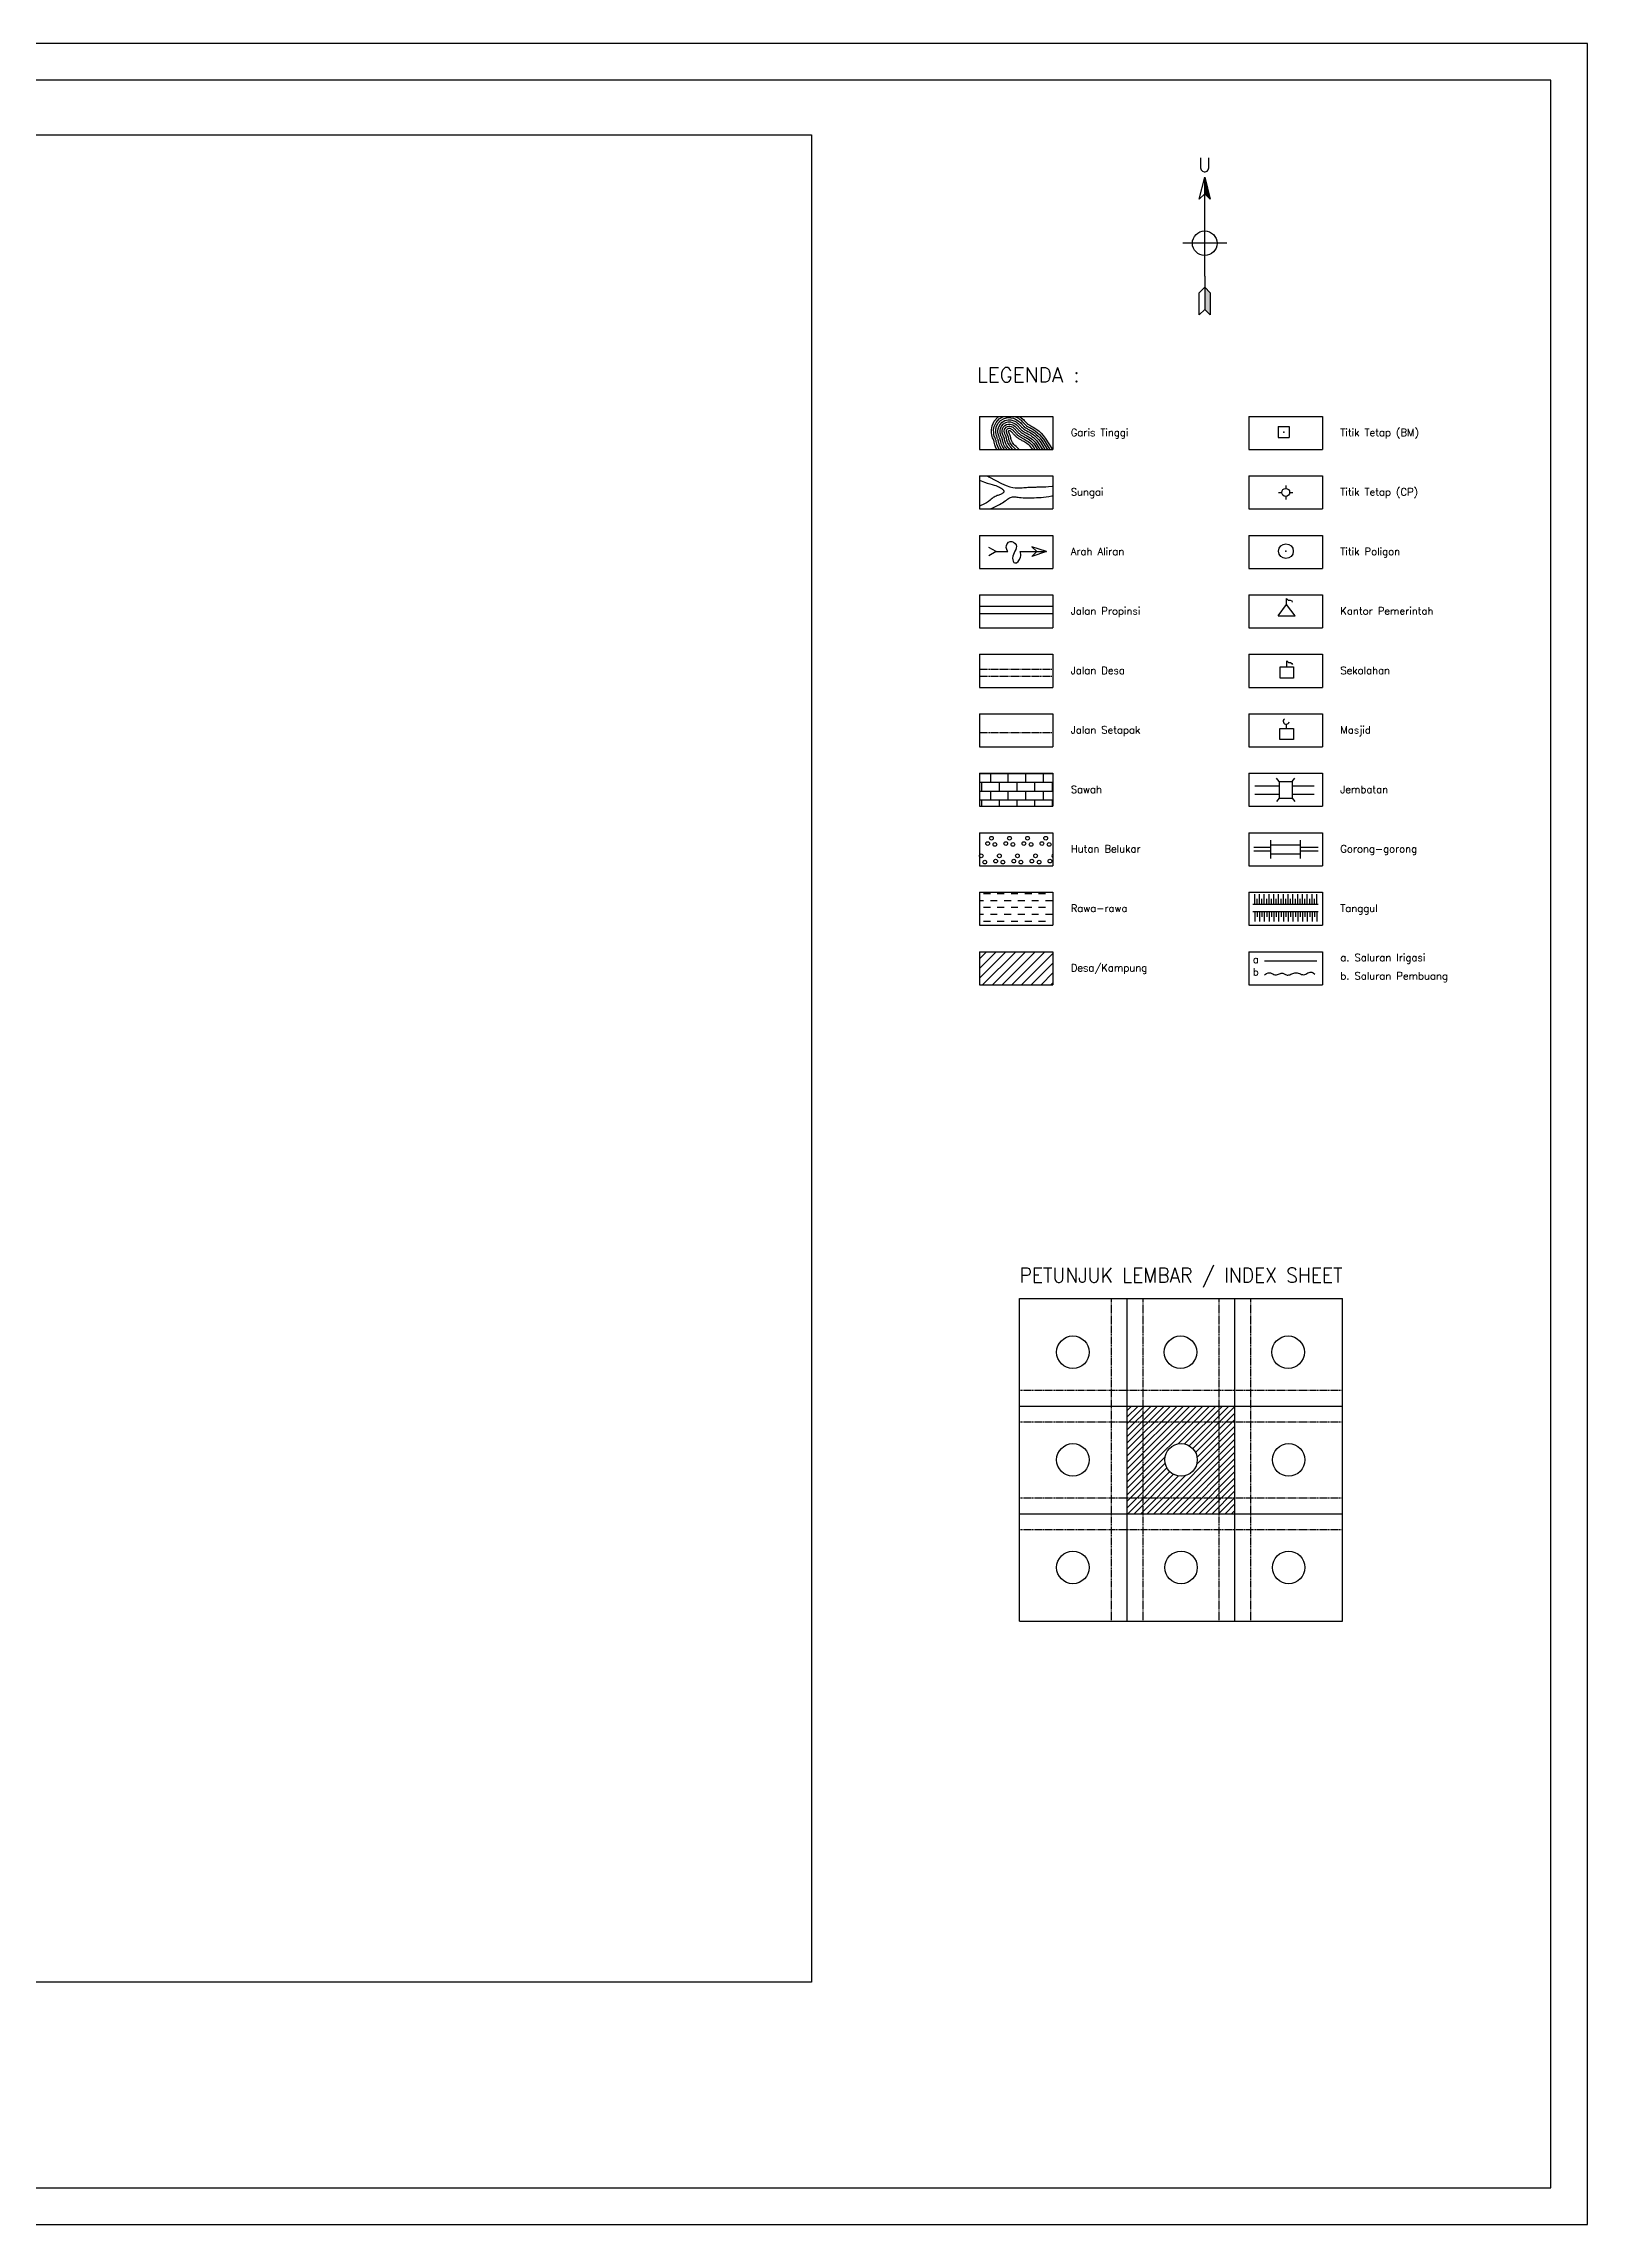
# Model space of a CAD drawing. Header units: metres. Extents: x 511708 to 512549, y 196282 to 196876.
# Drawn here: x 512128 to 512549, y 196282 to 196876 of the extents above; entities that cross this region are included whole.
import ezdxf
from ezdxf.enums import TextEntityAlignment as Align

# ---------------------------------------------------------------- set-up
doc = ezdxf.new("R2010")
doc.units = ezdxf.units.M
doc.header["$MEASUREMENT"] = 0
doc.header["$PDSIZE"] = 0.1
doc.linetypes.add('DASHED2', pattern=[0.375, 0.25, -0.125])
doc.layers.add('KOP', color=7, linetype='CONTINUOUS')
doc.layers.add('LINE', color=7, linetype='CONTINUOUS')
doc.styles.get("Standard").update_dxf_attribs({"font": 'Simplex.shx'})

msp = doc.modelspace()

# ---------------------------------------------------------------- hatches: boundary and pattern name
at = {"layer": 'KOP', "linetype": 'Continuous'}
h = msp.add_hatch(dxfattribs=at)
h.set_pattern_fill('AR-B816', color=2, scale=0.3, style=0)
h.set_pattern_definition([(0, (561722.9077, 206282.2998), (0, 2.4), []), (90, (561722.9077, 206282.2998), (-2.4, 2.4), [2.4, -2.4])])
h.paths.add_polyline_path([(512403.04, 196668.55), (512403.04, 196677.55), (512383.04, 196677.55), (512383.04, 196668.55)])
h = msp.add_hatch(dxfattribs=at)
h.set_pattern_fill('DASH', color=3, scale=15, style=0)
h.set_pattern_definition([(0, (561722.9077, 206282.2998), (1.875, 1.875), [1.875, -1.875])])
h.paths.add_polyline_path([(512403.04, 196636.15), (512403.04, 196645.15), (512383.04, 196645.15), (512383.04, 196636.15)])
h = msp.add_hatch(dxfattribs=at)
h.set_pattern_fill('ANSI31', color=3, scale=15, style=0)
h.set_pattern_definition([(45, (561722.9077, 206282.2998), (-1.325825215, 1.325825215), [])])
h.paths.add_polyline_path([(512403.04, 196619.95), (512403.04, 196628.95), (512383.04, 196628.95), (512383.04, 196619.95)])
h = msp.add_hatch(dxfattribs=at)
h.set_pattern_fill('ANSI31', color=1, scale=10, style=0)
h.set_pattern_definition([(45, (561707.6366, 206282.2998), (-0.883883476, 0.883883476), [])])
h.paths.add_polyline_path([(512448.3, 196500.88), (512448.3, 196505.2), (512427.62, 196505.2), (512427.62, 196500.88)])
h.paths.add_polyline_path([(512452.62, 196505.2), (512448.3, 196505.2), (512448.3, 196500.88), (512452.62, 196500.88)])
h.paths.add_polyline_path([(512448.3, 196480.2), (512452.62, 196480.2), (512452.62, 196500.88), (512448.3, 196500.88)])
h.paths.add_polyline_path([(512448.3, 196500.88), (512427.62, 196500.88), (512427.62, 196480.2), (512448.3, 196480.2)])
h.paths.add_polyline_path([(512442.39, 196490.54, -1), (512433.53, 196490.54, -1)], flags=16)
h.paths.add_polyline_path([(512427.62, 196480.2), (512427.62, 196475.88), (512448.3, 196475.88), (512448.3, 196480.2)])
h.paths.add_polyline_path([(512448.3, 196480.2), (512448.3, 196475.88), (512452.62, 196475.88), (512452.62, 196480.2)])
h.paths.add_polyline_path([(512427.62, 196480.2), (512423.3, 196480.2), (512423.3, 196475.88), (512427.62, 196475.88)])
h.paths.add_polyline_path([(512427.62, 196500.88), (512423.3, 196500.88), (512423.3, 196480.2), (512427.62, 196480.2)])
h.paths.add_polyline_path([(512423.3, 196505.2), (512423.3, 196500.88), (512427.62, 196500.88), (512427.62, 196505.2)])
h.paths.add_polyline_path([(512435.84, 196488), (512438.79, 196488), (512438.79, 196494), (512435.84, 196494)], flags=8)

# ---------------------------------------------------------------- linework, layer by layer
at = {"layer": 'KOP', "color": 3, "linetype": 'Continuous'}
for p, q in [((512383.04, 196774.76), (512403.04, 196774.76)), ((512383.04, 196774.76), (512383.04, 196765.76)), ((512403.04, 196774.76), (512403.04, 196765.76)), ((512456.46, 196774.76), (512456.46, 196765.76)), ((512456.46, 196774.76), (512476.46, 196774.76)), ((512476.46, 196774.76), (512476.46, 196765.76)), ((512383.04, 196765.76), (512403.04, 196765.76)), ((512456.46, 196765.76), (512476.46, 196765.76)), ((512383.04, 196758.56), (512383.04, 196749.56)), ((512383.04, 196758.56), (512403.04, 196758.56)), ((512403.04, 196758.56), (512403.04, 196749.56)), ((512456.46, 196758.56), (512456.46, 196749.56)), ((512456.46, 196758.56), (512476.46, 196758.56)), ((512476.46, 196758.56), (512476.46, 196749.56)), ((512464.52, 196754.06), (512465.38, 196754.06)), ((512466.46, 196755.97), (512466.46, 196755.14)), ((512466.46, 196752.98), (512466.46, 196752.12)), ((512467.54, 196754.06), (512468.37, 196754.06)), ((512383.04, 196749.56), (512403.04, 196749.56)), ((512456.46, 196749.56), (512476.46, 196749.56)), ((512383.04, 196742.36), (512383.04, 196733.36)), ((512383.04, 196742.36), (512403.04, 196742.36)), ((512403.04, 196742.36), (512403.04, 196733.36)), ((512456.46, 196742.36), (512456.46, 196733.36)), ((512456.46, 196742.36), (512476.46, 196742.36)), ((512476.46, 196742.36), (512476.46, 196733.36)), ((512383.04, 196733.36), (512403.04, 196733.36)), ((512456.46, 196733.36), (512476.46, 196733.36)), ((512383.04, 196726.16), (512383.04, 196717.16)), ((512383.04, 196726.16), (512403.04, 196726.16)), ((512403.04, 196726.16), (512403.04, 196717.16)), ((512456.46, 196726.16), (512456.46, 196717.16)), ((512456.46, 196726.16), (512476.46, 196726.16)), ((512476.46, 196726.16), (512476.46, 196717.16)), ((512383.04, 196717.16), (512403.04, 196717.16)), ((512456.46, 196717.16), (512476.46, 196717.16)), ((512383.04, 196709.96), (512383.04, 196700.96)), ((512383.04, 196709.96), (512403.04, 196709.96)), ((512403.04, 196709.96), (512403.04, 196700.96)), ((512456.46, 196709.96), (512456.46, 196700.96)), ((512456.46, 196709.96), (512476.46, 196709.96)), ((512476.46, 196709.96), (512476.46, 196700.96)), ((512383.04, 196700.96), (512403.04, 196700.96)), ((512456.46, 196700.96), (512476.46, 196700.96)), ((512383.04, 196693.76), (512383.04, 196684.76)), ((512383.04, 196693.76), (512403.04, 196693.76)), ((512403.04, 196693.76), (512403.04, 196684.76)), ((512456.46, 196693.76), (512456.46, 196684.76)), ((512456.46, 196693.76), (512476.46, 196693.76)), ((512476.46, 196693.76), (512476.46, 196684.76)), ((512383.04, 196684.76), (512403.04, 196684.76)), ((512456.46, 196684.76), (512476.46, 196684.76)), ((512383.04, 196677.55), (512383.04, 196668.55)), ((512383.04, 196677.55), (512403.04, 196677.55)), ((512403.04, 196677.55), (512403.04, 196668.55)), ((512456.46, 196677.55), (512456.46, 196668.55)), ((512456.46, 196677.55), (512476.46, 196677.55)), ((512476.46, 196677.55), (512476.46, 196668.55)), ((512383.04, 196668.55), (512403.04, 196668.55)), ((512456.46, 196668.55), (512476.46, 196668.55)), ((512383.04, 196661.35), (512383.04, 196652.35)), ((512383.04, 196661.35), (512403.04, 196661.35)), ((512403.04, 196661.35), (512403.04, 196652.35)), ((512456.46, 196661.35), (512456.46, 196652.35)), ((512456.46, 196661.35), (512476.46, 196661.35)), ((512476.46, 196661.35), (512476.46, 196652.35)), ((512383.04, 196652.35), (512403.04, 196652.35)), ((512456.46, 196652.35), (512476.46, 196652.35)), ((512383.04, 196645.15), (512383.04, 196636.15)), ((512383.04, 196645.15), (512403.04, 196645.15)), ((512403.04, 196645.15), (512403.04, 196636.15)), ((512456.46, 196645.15), (512456.46, 196636.15)), ((512456.46, 196645.15), (512476.46, 196645.15)), ((512476.46, 196645.15), (512476.46, 196636.15)), ((512383.04, 196636.15), (512403.04, 196636.15)), ((512456.46, 196636.15), (512476.46, 196636.15)), ((512383.04, 196628.95), (512383.04, 196619.95)), ((512383.04, 196628.95), (512403.04, 196628.95)), ((512403.04, 196628.95), (512403.04, 196619.95)), ((512456.46, 196628.95), (512456.46, 196619.95)), ((512456.46, 196628.95), (512476.46, 196628.95)), ((512460.71, 196626.46), (512474.93, 196626.46)), ((512476.46, 196628.95), (512476.46, 196619.95)), ((512383.04, 196619.95), (512403.04, 196619.95)), ((512456.46, 196619.95), (512476.46, 196619.95))]:
    msp.add_line(p, q, dxfattribs=at)
at = {"layer": 'KOP', "color": 77, "linetype": 'Continuous'}
for q in [(512385.57, 196739.07), (512385.57, 196736.8), (512390.78, 196737.93)]:
    msp.add_line((512387.58, 196737.93), q, dxfattribs=at)
at = {"layer": 'KOP', "color": 7, "linetype": 'Continuous'}
msp.add_line((512394.12, 196737.93), (512401.3, 196737.93), dxfattribs=at)
at = {"layer": 'KOP', "color": 5, "linetype": 'Continuous'}
for p, q in [((512383.04, 196723.03), (512403.04, 196723.03)), ((512383.04, 196721.08), (512403.04, 196721.08)), ((512393.99, 196446.57), (512393.99, 196534.51)), ((512393.99, 196534.51), (512481.93, 196534.51)), ((512423.3, 196446.57), (512423.3, 196534.51)), ((512452.62, 196446.57), (512452.62, 196534.51)), ((512481.93, 196446.57), (512481.93, 196534.51)), ((512393.99, 196505.2), (512481.93, 196505.2)), ((512393.99, 196475.88), (512481.93, 196475.88)), ((512393.99, 196446.57), (512481.93, 196446.57))]:
    msp.add_line(p, q, dxfattribs=at)
at = {"layer": 'KOP', "color": 3, "linetype": 'DASHED2'}
for p, q in [((512383.04, 196705.94), (512403.04, 196705.94)), ((512383.04, 196703.99), (512403.04, 196703.99)), ((512383.04, 196688.68), (512403.04, 196688.68)), ((512418.99, 196446.57), (512418.99, 196534.51)), ((512427.62, 196446.57), (512427.62, 196534.51)), ((512448.3, 196446.57), (512448.3, 196534.51)), ((512456.93, 196446.57), (512456.93, 196534.51)), ((512393.99, 196509.51), (512481.93, 196509.51)), ((512393.99, 196500.88), (512481.93, 196500.88)), ((512393.99, 196480.2), (512481.93, 196480.2)), ((512393.99, 196471.57), (512481.93, 196471.57))]:
    msp.add_line(p, q, dxfattribs=at)
at = {"layer": 'KOP', "color": 4, "linetype": 'Continuous'}
for p, q in [((512458.07, 196674.09), (512464.71, 196674.09)), ((512464.71, 196675.28), (512463.94, 196676.23)), ((512464.71, 196675.28), (512468.21, 196675.28)), ((512464.71, 196675.28), (512464.71, 196670.78)), ((512468.21, 196675.28), (512468.99, 196676.23)), ((512468.21, 196675.28), (512468.21, 196670.78)), ((512468.21, 196674.09), (512474.23, 196674.09)), ((512458.07, 196671.82), (512464.71, 196671.82)), ((512464.71, 196670.78), (512463.94, 196669.84)), ((512464.71, 196670.78), (512468.21, 196670.78)), ((512468.21, 196671.82), (512474.23, 196671.82)), ((512468.21, 196670.78), (512468.99, 196669.84)), ((512462.3, 196659.35), (512462.3, 196654.35)), ((512462.3, 196658.1), (512470.38, 196658.1)), ((512462.3, 196655.6), (512470.38, 196655.6)), ((512470.38, 196659.35), (512470.38, 196654.35))]:
    msp.add_line(p, q, dxfattribs=at)
at = {"layer": 'KOP', "color": 2, "linetype": 'Continuous'}
for p, q in [((512457.77, 196657.45), (512462.3, 196657.45)), ((512457.77, 196656.4), (512462.3, 196656.4)), ((512470.38, 196657.45), (512475.28, 196657.45)), ((512470.38, 196656.4), (512475.28, 196656.4)), ((512457.47, 196641.89), (512475.28, 196641.89)), ((512457.47, 196639.93), (512475.28, 196639.93))]:
    msp.add_line(p, q, dxfattribs=at)
at = {"layer": 'KOP', "color": 1, "linetype": 'Continuous'}
for p, q in [((512458.03, 196641.89), (512458.03, 196644.66)), ((512459.34, 196641.89), (512459.34, 196644.66)), ((512460.64, 196641.89), (512460.64, 196644.66)), ((512461.94, 196641.89), (512461.94, 196644.66)), ((512463.24, 196641.89), (512463.24, 196644.66)), ((512464.54, 196641.89), (512464.54, 196644.66)), ((512465.84, 196641.89), (512465.84, 196644.66)), ((512467.15, 196641.89), (512467.15, 196644.66)), ((512468.45, 196641.89), (512468.45, 196644.66)), ((512469.75, 196641.89), (512469.75, 196644.66)), ((512471.05, 196641.89), (512471.05, 196644.66)), ((512472.35, 196641.89), (512472.35, 196644.66)), ((512473.65, 196641.89), (512473.65, 196644.66)), ((512474.96, 196641.89), (512474.96, 196644.66)), ((512458.03, 196639.93), (512458.03, 196637.16)), ((512458.69, 196641.89), (512458.69, 196643.36)), ((512458.69, 196639.93), (512458.69, 196638.46)), ((512459.34, 196639.93), (512459.34, 196637.16)), ((512459.99, 196641.89), (512459.99, 196643.36)), ((512459.99, 196639.93), (512459.99, 196638.46)), ((512460.64, 196639.93), (512460.64, 196637.16)), ((512461.29, 196641.89), (512461.29, 196643.36)), ((512461.29, 196639.93), (512461.29, 196638.46)), ((512461.94, 196639.93), (512461.94, 196637.16)), ((512462.59, 196641.89), (512462.59, 196643.36)), ((512462.59, 196639.93), (512462.59, 196638.46)), ((512463.24, 196639.93), (512463.24, 196637.16)), ((512463.89, 196641.89), (512463.89, 196643.36)), ((512463.89, 196639.93), (512463.89, 196638.46)), ((512464.54, 196639.93), (512464.54, 196637.16)), ((512465.19, 196641.89), (512465.19, 196643.36)), ((512465.19, 196639.93), (512465.19, 196638.46)), ((512465.84, 196639.93), (512465.84, 196637.16)), ((512466.5, 196641.89), (512466.5, 196643.36)), ((512466.5, 196639.93), (512466.5, 196638.46)), ((512467.15, 196639.93), (512467.15, 196637.16)), ((512467.8, 196641.89), (512467.8, 196643.36)), ((512467.8, 196639.93), (512467.8, 196638.46)), ((512468.45, 196639.93), (512468.45, 196637.16)), ((512469.1, 196641.89), (512469.1, 196643.36)), ((512469.1, 196639.93), (512469.1, 196638.46)), ((512469.75, 196639.93), (512469.75, 196637.16)), ((512470.4, 196641.89), (512470.4, 196643.36)), ((512470.4, 196639.93), (512470.4, 196638.46)), ((512471.05, 196639.93), (512471.05, 196637.16)), ((512471.7, 196641.89), (512471.7, 196643.36)), ((512471.7, 196639.93), (512471.7, 196638.46)), ((512472.35, 196639.93), (512472.35, 196637.16)), ((512473, 196641.89), (512473, 196643.36)), ((512473, 196639.93), (512473, 196638.46)), ((512473.65, 196639.93), (512473.65, 196637.16)), ((512474.3, 196641.89), (512474.3, 196643.36)), ((512474.3, 196639.93), (512474.3, 196638.46)), ((512474.96, 196639.93), (512474.96, 196637.16))]:
    msp.add_line(p, q, dxfattribs=at)
at = {"layer": 'KOP', "color": 2}
for points in [[(511707.64, 196282.3), (512548.64, 196282.3), (512548.64, 196876.3), (511707.64, 196876.3)], [(512464.96, 196706.52), (512468.63, 196706.52), (512468.63, 196703.5), (512464.96, 196703.5)], [(512464.89, 196689.77), (512468.56, 196689.77), (512468.56, 196686.75), (512464.89, 196686.75)]]:
    msp.add_lwpolyline(points, close=True, dxfattribs=at)
at = {"layer": 'KOP', "color": 6}
msp.add_lwpolyline([(511757.64, 196292.3), (512538.64, 196292.3), (512538.64, 196866.3), (511757.64, 196866.3)], close=True, dxfattribs=at)
at = {"layer": 'KOP', "color": 6, "linetype": 'Continuous'}
msp.add_lwpolyline([(511774.11, 196851.45), (512337.28, 196851.45), (512337.28, 196348.26), (511774.11, 196348.26)], close=True, dxfattribs=at)
msp.add_lwpolyline([(511774.11, 196851.45), (512337.28, 196851.45), (512337.28, 196348.26), (511774.11, 196348.26)], close=True, dxfattribs=at)
at = {"layer": 'KOP', "color": 1, "linetype": 'Continuous'}
for points in [[(512387.77, 196765.76), (512387.64, 196766.02), (512387.42, 196766.51), (512387.26, 196766.99), (512387.14, 196767.41), (512387.06, 196767.78), (512387.01, 196768.03), (512387, 196768.06), (512386.93, 196768.21), (512386.85, 196768.4), (512386.75, 196768.63), (512386.64, 196768.91), (512386.53, 196769.26), (512386.42, 196769.71), (512386.34, 196770.31), (512386.33, 196771.13), (512386.52, 196772.21), (512387.09, 196773.43), (512388.08, 196774.53), (512388.48, 196774.76)], [(512388.43, 196765.76), (512388.41, 196765.81), (512388.16, 196766.27), (512387.96, 196766.73), (512387.81, 196767.16), (512387.7, 196767.56), (512387.63, 196767.89), (512387.58, 196768.15), (512387.57, 196768.21), (512387.53, 196768.3), (512387.46, 196768.45), (512387.38, 196768.63), (512387.29, 196768.84), (512387.19, 196769.1), (512387.09, 196769.42), (512386.99, 196769.82), (512386.92, 196770.36), (512386.91, 196771.08), (512387.08, 196772.03), (512387.58, 196773.11), (512388.45, 196774.08), (512389.57, 196774.73), (512389.73, 196774.76)], [(512389.12, 196765.76), (512388.91, 196766.1), (512388.69, 196766.52), (512388.5, 196766.94), (512388.37, 196767.33), (512388.27, 196767.7), (512388.2, 196768), (512388.15, 196768.25), (512388.13, 196768.38), (512388.1, 196768.45), (512388.05, 196768.55), (512387.99, 196768.69), (512387.91, 196768.86), (512387.83, 196769.06), (512387.74, 196769.29), (512387.65, 196769.57), (512387.56, 196769.93), (512387.5, 196770.4), (512387.49, 196771.03), (512387.64, 196771.86), (512388.07, 196772.79), (512388.82, 196773.62), (512389.79, 196774.18), (512390.77, 196774.42), (512391.63, 196774.4), (512392.34, 196774.24), (512392.9, 196774.01), (512393.36, 196773.75), (512393.71, 196773.49), (512393.98, 196773.26), (512394.2, 196773.06), (512394.39, 196772.87), (512394.56, 196772.7), (512394.71, 196772.53), (512394.85, 196772.38), (512394.97, 196772.24), (512395.08, 196772.12), (512395.18, 196772.02), (512395.26, 196771.93), (512395.33, 196771.86), (512395.39, 196771.81), (512395.43, 196771.77), (512395.47, 196771.74), (512395.49, 196771.73), (512395.52, 196771.7), (512395.59, 196771.67), (512395.69, 196771.61), (512395.83, 196771.53), (512396.01, 196771.44), (512396.23, 196771.32), (512396.48, 196771.19), (512396.77, 196771.03), (512397.12, 196770.84), (512397.54, 196770.59), (512398.01, 196770.27), (512398.52, 196769.87), (512399.03, 196769.4), (512399.54, 196768.84), (512400.03, 196768.21), (512401.58, 196765.76)], [(512392.58, 196774.76), (512393.16, 196774.53), (512393.67, 196774.24), (512394.07, 196773.95), (512394.37, 196773.7), (512394.6, 196773.48), (512394.8, 196773.28), (512394.98, 196773.09), (512395.14, 196772.92), (512395.27, 196772.77), (512395.4, 196772.64), (512395.51, 196772.52), (512395.6, 196772.42), (512395.67, 196772.34), (512395.73, 196772.28), (512395.78, 196772.24), (512395.81, 196772.21), (512395.82, 196772.2), (512395.82, 196772.2), (512395.84, 196772.19), (512395.88, 196772.17), (512395.97, 196772.12), (512396.1, 196772.04), (512396.28, 196771.95), (512396.5, 196771.84), (512396.75, 196771.7), (512397.05, 196771.54), (512397.41, 196771.34), (512397.85, 196771.08), (512398.35, 196770.74), (512398.89, 196770.32), (512399.44, 196769.81), (512399.99, 196769.22), (512400.51, 196768.54), (512402.26, 196765.76)], [(512393.92, 196774.76), (512393.99, 196774.72), (512394.42, 196774.41), (512394.75, 196774.13), (512395.01, 196773.89), (512395.22, 196773.68), (512395.4, 196773.49), (512395.56, 196773.32), (512395.7, 196773.16), (512395.83, 196773.03), (512395.93, 196772.91), (512396.02, 196772.82), (512396.09, 196772.75), (512396.14, 196772.7), (512396.17, 196772.67), (512396.18, 196772.67), (512396.25, 196772.62), (512396.38, 196772.55), (512396.55, 196772.46), (512396.77, 196772.35), (512397.03, 196772.21), (512397.33, 196772.05), (512397.7, 196771.84), (512398.16, 196771.56), (512398.69, 196771.2), (512399.27, 196770.76), (512399.85, 196770.22), (512400.43, 196769.59), (512400.98, 196768.87), (512402.95, 196765.76)], [(512390.56, 196765.76), (512390.39, 196765.98), (512390.13, 196766.32), (512389.91, 196766.67), (512389.73, 196767.02), (512389.59, 196767.36), (512389.47, 196767.68), (512389.39, 196767.98), (512389.33, 196768.23), (512389.3, 196768.44), (512389.27, 196768.59), (512389.26, 196768.68), (512389.25, 196768.71), (512389.25, 196768.72), (512389.24, 196768.74), (512389.22, 196768.79), (512389.19, 196768.86), (512389.15, 196768.94), (512389.1, 196769.05), (512389.04, 196769.17), (512388.98, 196769.32), (512388.91, 196769.48), (512388.84, 196769.67), (512388.77, 196769.89), (512388.7, 196770.15), (512388.65, 196770.49), (512388.65, 196770.94), (512388.75, 196771.5), (512389.05, 196772.14), (512389.56, 196772.71), (512390.22, 196773.09), (512390.9, 196773.25), (512391.49, 196773.24), (512391.99, 196773.13), (512392.39, 196772.96), (512392.73, 196772.77), (512393, 196772.58), (512393.21, 196772.4), (512393.4, 196772.22), (512393.56, 196772.06), (512393.71, 196771.9), (512393.85, 196771.75), (512393.99, 196771.6), (512394.11, 196771.46), (512394.23, 196771.34), (512394.34, 196771.22), (512394.43, 196771.12), (512394.53, 196771.03), (512394.61, 196770.95), (512394.69, 196770.88), (512394.76, 196770.83), (512394.82, 196770.78), (512394.9, 196770.73), (512395, 196770.67), (512395.12, 196770.59), (512395.28, 196770.51), (512395.47, 196770.41), (512395.69, 196770.29), (512395.94, 196770.16), (512396.22, 196770.02), (512396.54, 196769.84), (512396.91, 196769.61), (512397.33, 196769.33), (512397.77, 196768.99), (512398.21, 196768.58), (512398.65, 196768.1), (512399.08, 196767.54), (512400.2, 196765.76)], [(512391.33, 196765.76), (512391.12, 196766), (512390.85, 196766.33), (512390.61, 196766.65), (512390.42, 196766.96), (512390.26, 196767.27), (512390.13, 196767.57), (512390.03, 196767.85), (512389.95, 196768.12), (512389.9, 196768.35), (512389.87, 196768.54), (512389.84, 196768.69), (512389.83, 196768.79), (512389.82, 196768.84), (512389.81, 196768.87), (512389.8, 196768.91), (512389.78, 196768.96), (512389.75, 196769.02), (512389.72, 196769.1), (512389.67, 196769.19), (512389.62, 196769.29), (512389.57, 196769.41), (512389.51, 196769.55), (512389.45, 196769.69), (512389.39, 196769.86), (512389.33, 196770.04), (512389.27, 196770.26), (512389.23, 196770.54), (512389.23, 196770.89), (512389.31, 196771.33), (512389.54, 196771.82), (512389.93, 196772.26), (512390.44, 196772.55), (512390.96, 196772.67), (512391.42, 196772.66), (512391.81, 196772.57), (512392.14, 196772.44), (512392.41, 196772.28), (512392.64, 196772.12), (512392.83, 196771.96), (512392.99, 196771.81), (512393.15, 196771.65), (512393.29, 196771.5), (512393.43, 196771.35), (512393.56, 196771.21), (512393.68, 196771.07), (512393.8, 196770.94), (512393.92, 196770.82), (512394.02, 196770.71), (512394.12, 196770.61), (512394.22, 196770.52), (512394.31, 196770.44), (512394.4, 196770.37), (512394.49, 196770.3), (512394.59, 196770.24), (512394.7, 196770.17), (512394.84, 196770.09), (512395.01, 196770), (512395.2, 196769.9), (512395.42, 196769.78), (512395.67, 196769.65), (512395.94, 196769.51), (512396.25, 196769.33), (512396.6, 196769.12), (512396.99, 196768.86), (512397.39, 196768.54), (512397.8, 196768.17), (512398.21, 196767.72), (512398.6, 196767.21), (512399.52, 196765.76)], [(512392.14, 196765.76), (512391.85, 196766.06), (512391.56, 196766.38), (512391.31, 196766.69), (512391.1, 196766.98), (512390.92, 196767.25), (512390.78, 196767.52), (512390.67, 196767.78), (512390.58, 196768.03), (512390.52, 196768.26), (512390.47, 196768.46), (512390.44, 196768.64), (512390.42, 196768.78), (512390.4, 196768.89), (512390.38, 196768.97), (512390.36, 196769.03), (512390.34, 196769.1), (512390.32, 196769.17), (512390.28, 196769.25), (512390.24, 196769.34), (512390.2, 196769.44), (512390.15, 196769.54), (512390.1, 196769.65), (512390.04, 196769.78), (512389.99, 196769.91), (512389.93, 196770.05), (512389.89, 196770.2), (512389.84, 196770.37), (512389.81, 196770.58), (512389.81, 196770.84), (512389.87, 196771.15), (512390.03, 196771.49), (512390.3, 196771.8), (512390.65, 196772), (512391.02, 196772.09), (512391.35, 196772.08), (512391.64, 196772.02), (512391.88, 196771.92), (512392.1, 196771.8), (512392.28, 196771.66), (512392.44, 196771.53), (512392.59, 196771.39), (512392.73, 196771.25), (512392.87, 196771.11), (512393, 196770.96), (512393.13, 196770.82), (512393.26, 196770.68), (512393.38, 196770.55), (512393.49, 196770.42), (512393.61, 196770.31), (512393.72, 196770.19), (512393.83, 196770.09), (512393.94, 196770), (512394.05, 196769.91), (512394.16, 196769.83), (512394.27, 196769.75), (512394.41, 196769.67), (512394.56, 196769.58), (512394.74, 196769.49), (512394.93, 196769.38), (512395.15, 196769.27), (512395.39, 196769.14), (512395.66, 196769), (512395.96, 196768.83), (512396.29, 196768.63), (512396.65, 196768.39), (512397.02, 196768.1), (512397.39, 196767.76), (512397.77, 196767.35), (512398.13, 196766.88), (512398.83, 196765.76)], [(512392.98, 196765.76), (512392.6, 196766.12), (512392.27, 196766.46), (512391.99, 196766.76), (512391.76, 196767.04), (512391.58, 196767.3), (512391.42, 196767.54), (512391.3, 196767.77), (512391.21, 196767.99), (512391.13, 196768.2), (512391.08, 196768.4), (512391.04, 196768.58), (512391.01, 196768.74), (512390.99, 196768.88), (512390.97, 196769), (512390.95, 196769.1), (512390.92, 196769.2), (512390.89, 196769.29), (512390.86, 196769.39), (512390.82, 196769.48), (512390.77, 196769.58), (512390.72, 196769.68), (512390.67, 196769.79), (512390.62, 196769.89), (512390.57, 196770.01), (512390.53, 196770.12), (512390.48, 196770.24), (512390.44, 196770.36), (512390.41, 196770.49), (512390.39, 196770.63), (512390.39, 196770.79), (512390.42, 196770.98), (512390.52, 196771.17), (512390.67, 196771.34), (512390.87, 196771.46), (512391.08, 196771.51), (512391.28, 196771.51), (512391.46, 196771.46), (512391.63, 196771.4), (512391.78, 196771.31), (512391.92, 196771.21), (512392.06, 196771.09), (512392.19, 196770.97), (512392.32, 196770.84), (512392.45, 196770.71), (512392.57, 196770.57), (512392.7, 196770.43), (512392.83, 196770.29), (512392.95, 196770.16), (512393.07, 196770.02), (512393.2, 196769.9), (512393.32, 196769.78), (512393.44, 196769.66), (512393.56, 196769.55), (512393.69, 196769.45), (512393.82, 196769.35), (512393.96, 196769.26), (512394.11, 196769.17), (512394.28, 196769.07), (512394.46, 196768.97), (512394.66, 196768.87), (512394.88, 196768.75), (512395.12, 196768.63), (512395.38, 196768.49), (512395.67, 196768.33), (512395.98, 196768.14), (512396.3, 196767.92), (512396.64, 196767.66), (512396.98, 196767.34), (512397.32, 196766.98), (512397.65, 196766.55), (512398.15, 196765.76)]]:
    msp.add_lwpolyline(points, dxfattribs=at)
at = {"layer": 'KOP', "color": 3, "linetype": 'Continuous'}
for points in [[(512389.82, 196765.76), (512389.65, 196766), (512389.41, 196766.38), (512389.21, 196766.77), (512389.05, 196767.15), (512388.92, 196767.51), (512388.83, 196767.84), (512388.77, 196768.12), (512388.72, 196768.34), (512388.7, 196768.5), (512388.69, 196768.55), (512388.69, 196768.56), (512388.66, 196768.61), (512388.62, 196768.69), (512388.57, 196768.8), (512388.51, 196768.93), (512388.44, 196769.09), (512388.37, 196769.27), (512388.29, 196769.48), (512388.21, 196769.73), (512388.13, 196770.04), (512388.07, 196770.45), (512388.07, 196770.98), (512388.19, 196771.68), (512388.56, 196772.46), (512389.19, 196773.17), (512390, 196773.64), (512390.83, 196773.83), (512391.56, 196773.82), (512392.16, 196773.68), (512392.65, 196773.49), (512393.04, 196773.26), (512393.35, 196773.03), (512393.6, 196772.83), (512393.8, 196772.64), (512393.98, 196772.46), (512394.13, 196772.3), (512394.28, 196772.14), (512394.42, 196771.99), (512394.54, 196771.85), (512394.65, 196771.73), (512394.76, 196771.62), (512394.85, 196771.53), (512394.93, 196771.45), (512395, 196771.38), (512395.06, 196771.33), (512395.11, 196771.29), (512395.16, 196771.25), (512395.21, 196771.22), (512395.29, 196771.17), (512395.41, 196771.1), (512395.56, 196771.02), (512395.74, 196770.92), (512395.96, 196770.81), (512396.21, 196770.68), (512396.49, 196770.52), (512396.83, 196770.34), (512397.23, 196770.1), (512397.67, 196769.8), (512398.14, 196769.43), (512398.62, 196768.99), (512399.1, 196768.47), (512399.55, 196767.88), (512400.89, 196765.76)], [(512393.84, 196765.76), (512393.39, 196766.17), (512393.01, 196766.54), (512392.69, 196766.86), (512392.43, 196767.14), (512392.22, 196767.4), (512392.06, 196767.63), (512391.93, 196767.83), (512391.83, 196768.02), (512391.75, 196768.2), (512391.69, 196768.38), (512391.64, 196768.54), (512391.61, 196768.69), (512391.58, 196768.84), (512391.56, 196768.98), (512391.54, 196769.11), (512391.51, 196769.24), (512391.48, 196769.36), (512391.44, 196769.48), (512391.39, 196769.6), (512391.35, 196769.71), (512391.3, 196769.82), (512391.25, 196769.93), (512391.2, 196770.03), (512391.15, 196770.14), (512391.11, 196770.24), (512391.07, 196770.33), (512391.03, 196770.43), (512391, 196770.51), (512390.98, 196770.6), (512390.97, 196770.67), (512390.97, 196770.74), (512390.98, 196770.8), (512391.01, 196770.85), (512391.04, 196770.89), (512391.09, 196770.91), (512391.14, 196770.93), (512391.21, 196770.93), (512391.29, 196770.91), (512391.37, 196770.87), (512391.47, 196770.82), (512391.57, 196770.75), (512391.67, 196770.66), (512391.79, 196770.55), (512391.9, 196770.44), (512392.02, 196770.31), (512392.15, 196770.18), (512392.27, 196770.04), (512392.4, 196769.9), (512392.53, 196769.76), (512392.65, 196769.63), (512392.78, 196769.49), (512392.91, 196769.36), (512393.05, 196769.23), (512393.19, 196769.11), (512393.34, 196768.99), (512393.49, 196768.88), (512393.65, 196768.77), (512393.82, 196768.67), (512394, 196768.57), (512394.19, 196768.46), (512394.39, 196768.35), (512394.61, 196768.24), (512394.85, 196768.12), (512395.1, 196767.98), (512395.38, 196767.83), (512395.66, 196767.65), (512395.96, 196767.45), (512396.27, 196767.21), (512396.57, 196766.93), (512396.88, 196766.6), (512397.17, 196766.22), (512397.46, 196765.76)], [(512460.73, 196622.65), (512461.23, 196622.99), (512461.65, 196623.17), (512462.03, 196623.22), (512462.36, 196623.17), (512462.66, 196623.06), (512462.94, 196622.92), (512463.2, 196622.78), (512463.46, 196622.69), (512463.72, 196622.66), (512463.98, 196622.69), (512464.25, 196622.76), (512464.51, 196622.85), (512464.76, 196622.96), (512465.01, 196623.05), (512465.25, 196623.12), (512465.47, 196623.15), (512465.68, 196623.13), (512465.88, 196623.06), (512466.07, 196622.97), (512466.25, 196622.86), (512466.44, 196622.75), (512466.64, 196622.66), (512466.84, 196622.59), (512467.06, 196622.58), (512467.3, 196622.61), (512467.55, 196622.69), (512467.82, 196622.8), (512468.1, 196622.92), (512468.39, 196623.04), (512468.68, 196623.14), (512468.98, 196623.21), (512469.28, 196623.23), (512469.58, 196623.19), (512469.88, 196623.11), (512470.18, 196623), (512470.47, 196622.89), (512470.77, 196622.78), (512471.06, 196622.71), (512471.35, 196622.68), (512471.64, 196622.73), (512471.92, 196622.85), (512472.21, 196623.01), (512472.51, 196623.19), (512472.83, 196623.33), (512473.17, 196623.4), (512473.55, 196623.36), (512473.96, 196623.17), (512474.43, 196622.79)]]:
    msp.add_lwpolyline(points, dxfattribs=at)
at = {"layer": 'KOP', "color": 3}
for points in [[(512464.41, 196772.01), (512467.41, 196772.01)], [(512464.41, 196772.01), (512464.41, 196769.01)], [(512464.41, 196769.01), (512467.41, 196769.01)], [(512467.41, 196772.01), (512467.41, 196769.01)], [(512466.72, 196725.2), (512467.12, 196724.68), (512467.71, 196724.68), (512468.1, 196724.48), (512468.23, 196724.16)], [(512466.79, 196708.21), (512467.19, 196707.69), (512467.77, 196707.69), (512468.17, 196707.49), (512468.3, 196707.17)]]:
    msp.add_lwpolyline(points, dxfattribs=at)
at = {"layer": 'KOP', "color": 5, "linetype": 'Continuous'}
for points in [[(512383.04, 196757.36), (512383.47, 196757.18), (512384.38, 196756.85), (512385.19, 196756.58), (512385.89, 196756.37), (512386.5, 196756.2), (512387.04, 196756.05), (512387.5, 196755.91), (512387.89, 196755.77), (512388.23, 196755.62), (512388.51, 196755.48), (512388.75, 196755.34), (512388.95, 196755.21), (512389.12, 196755.08), (512389.26, 196754.95), (512389.37, 196754.84), (512389.48, 196754.73), (512389.56, 196754.64), (512389.63, 196754.55), (512389.68, 196754.47), (512389.71, 196754.38), (512389.72, 196754.31), (512389.7, 196754.23), (512389.67, 196754.14), (512389.6, 196754.06), (512389.52, 196753.97), (512389.41, 196753.88), (512389.27, 196753.78), (512389.12, 196753.69), (512388.95, 196753.6), (512388.75, 196753.51), (512388.54, 196753.42), (512388.31, 196753.34), (512388.07, 196753.26), (512387.82, 196753.17), (512387.56, 196753.06), (512387.3, 196752.94), (512387.03, 196752.8), (512386.77, 196752.63), (512386.51, 196752.42), (512386.24, 196752.18), (512385.94, 196751.9), (512385.53, 196751.58), (512384.98, 196751.23), (512384.22, 196750.84), (512383.21, 196750.42), (512383.04, 196750.36)], [(512385.24, 196758.56), (512385.63, 196758.33), (512387.53, 196757.27), (512389.07, 196756.49), (512390.31, 196755.95), (512391.3, 196755.61), (512392.1, 196755.42), (512392.74, 196755.33), (512393.3, 196755.3), (512393.81, 196755.29), (512394.28, 196755.3), (512394.72, 196755.32), (512395.14, 196755.35), (512395.53, 196755.38), (512395.9, 196755.41), (512396.25, 196755.44), (512396.59, 196755.47), (512396.93, 196755.49), (512397.25, 196755.51), (512397.57, 196755.52), (512397.88, 196755.53), (512398.18, 196755.53), (512398.48, 196755.53), (512398.76, 196755.54), (512399.04, 196755.54), (512399.33, 196755.54), (512399.64, 196755.54), (512400.01, 196755.55), (512400.49, 196755.57), (512401.1, 196755.6), (512401.88, 196755.65), (512402.87, 196755.72), (512403.04, 196755.73)], [(512386.04, 196749.56), (512386.72, 196749.87), (512387.41, 196750.21), (512388, 196750.5), (512388.5, 196750.77), (512388.94, 196751.02), (512389.33, 196751.26), (512389.7, 196751.5), (512390.05, 196751.74), (512390.38, 196751.97), (512390.7, 196752.18), (512390.99, 196752.38), (512391.27, 196752.55), (512391.54, 196752.69), (512391.78, 196752.79), (512392.01, 196752.86), (512392.23, 196752.89), (512392.46, 196752.89), (512392.7, 196752.87), (512392.96, 196752.83), (512393.25, 196752.78), (512393.59, 196752.73), (512393.98, 196752.68), (512394.44, 196752.65), (512394.94, 196752.62), (512395.49, 196752.6), (512396.08, 196752.59), (512396.69, 196752.59), (512397.32, 196752.6), (512397.95, 196752.62), (512398.58, 196752.64), (512399.21, 196752.67), (512399.84, 196752.71), (512400.5, 196752.77), (512401.2, 196752.85), (512401.96, 196752.96), (512402.79, 196753.1), (512403.04, 196753.15)]]:
    msp.add_lwpolyline(points, dxfattribs=at)
at = {"layer": 'KOP', "color": 77, "linetype": 'Continuous'}
for points in [[(512401.3, 196737.93), (512397.34, 196739.25), (512398.66, 196737.93)], [(512401.3, 196737.93), (512397.34, 196736.62), (512398.66, 196737.93)]]:
    msp.add_lwpolyline(points, dxfattribs=at)
at = {"layer": 'KOP', "color": 1}
for points in [[(512464.44, 196720.44), (512466.72, 196723.5)], [(512466.72, 196723.5), (512466.72, 196725.2)], [(512469.01, 196720.44), (512466.72, 196723.5)], [(512464.44, 196720.44), (512469.01, 196720.44)], [(512466.79, 196706.52), (512466.79, 196708.21)], [(512466.72, 196689.77), (512466.72, 196690.9)]]:
    msp.add_lwpolyline(points, dxfattribs=at)
at = {"layer": 'KOP', "color": 3, "linetype": 'Continuous'}
for centre, radius in [((512466.46, 196754.06), 1.08), ((512408.5, 196519.86), 4.43), ((512437.81, 196519.86), 4.43), ((512467.13, 196519.86), 4.43), ((512408.5, 196490.54), 4.43), ((512437.96, 196490.54), 4.43), ((512467.27, 196490.54), 4.43), ((512408.5, 196461.23), 4.43), ((512437.96, 196461.23), 4.43), ((512467.27, 196461.23), 4.43)]:
    msp.add_circle(centre, radius, dxfattribs=at)
at = {"layer": 'KOP', "color": 3}
msp.add_circle((512466.52, 196738.05), 2, dxfattribs=at)
at = {"layer": 'KOP', "color": 71}
for centre in [(512385.28, 196658.41), (512386.3, 196659.87), (512387.24, 196658.16), (512390.21, 196658.41), (512391.23, 196659.87), (512392.17, 196658.16), (512395.14, 196658.41), (512396.16, 196659.87), (512397.1, 196658.16), (512401.09, 196659.87), (512383.54, 196655.07), (512384.49, 196653.36), (512387.46, 196653.62), (512388.47, 196655.07), (512389.42, 196653.36), (512392.39, 196653.62), (512393.4, 196655.07), (512394.35, 196653.36), (512397.32, 196653.62), (512398.33, 196655.07), (512399.28, 196653.36), (512402.25, 196653.62)]:
    msp.add_circle(centre, 0.505, dxfattribs=at)
at = {"layer": 'KOP', "color": 1}
for centre in [(512400.07, 196658.41), (512402.03, 196658.16)]:
    msp.add_circle(centre, 0.505, dxfattribs=at)
at = {"layer": 'KOP', "color": 2}
msp.add_arc((512466.6, 196691.75), 0.823, 127.37247, 348.68017, dxfattribs=at)
at = {"layer": 'KOP', "color": 71}
msp.add_arc((512403.26, 196655.07), 0.505, 115.98019, 244.01981, dxfattribs=at)
at = {"layer": 'KOP', "color": 77, "linetype": 'Continuous'}
msp.add_spline([(512390.78, 196737.93), (512390.33, 196739.07), (512391.37, 196740.69), (512393.01, 196739.75), (512392.07, 196736.12), (512392.66, 196734.83), (512394.24, 196736.41), (512394.12, 196737.93)], degree=3, dxfattribs=at)
at = {"layer": 'KOP', "color": 6}
msp.add_point((512465.91, 196770.51), dxfattribs=at)
at = {"layer": 'KOP', "color": 5}
msp.add_point((512466.52, 196738.05), dxfattribs=at)
at = {"layer": 'KOP', "color": 5, "linetype": 'Continuous'}
for p in [(512393.99, 196505.2), (512393.99, 196475.88), (512423.3, 196446.57), (512452.62, 196446.57)]:
    msp.add_point(p, dxfattribs=at)
at = {"layer": 'LINE', "color": 7, "linetype": 'Continuous'}
for p, q in [((512442.9, 196833.92), (512444.4, 196839.92)), ((512444.4, 196839.92), (512445.9, 196833.92)), ((512444.4, 196839.92), (512444.4, 196835.42)), ((512444.4, 196812.92), (512444.4, 196839.92)), ((512444.4, 196835.42), (512442.9, 196833.92)), ((512445.9, 196833.92), (512444.4, 196835.42)), ((512450.4, 196821.92), (512438.4, 196821.92)), ((512444.4, 196812.92), (512444.4, 196803.92)), ((512442.9, 196808.42), (512444.4, 196809.92)), ((512442.9, 196802.42), (512442.9, 196808.42)), ((512444.4, 196809.92), (512445.9, 196808.42)), ((512445.9, 196808.42), (512445.9, 196802.42)), ((512444.4, 196803.92), (512442.9, 196802.42)), ((512445.9, 196802.42), (512444.4, 196803.92))]:
    msp.add_line(p, q, dxfattribs=at)
msp.add_circle((512444.4, 196821.92), 3.35, dxfattribs=at)
for points in [[(512445.9, 196833.92), (512444.4, 196835.42), (512444.4, 196839.92)], [(512445.9, 196802.42), (512444.4, 196803.92), (512445.9, 196808.42), (512444.4, 196809.92)]]:
    msp.add_solid(points, dxfattribs=at)

# ---------------------------------------------------------------- texts
at = {"layer": 'KOP', "color": 5, "linetype": 'Continuous'}
msp.add_text('LEGENDA :', height=4, dxfattribs=at).set_placement((512382.36, 196784.04))
at = {"layer": 'KOP', "color": 3, "linetype": 'Continuous'}
for s, p in [('Garis Tinggi', (512407.92, 196769.38)), ('Titik Tetap (BM)', (512481.34, 196769.38)), ('Sungai', (512407.92, 196753.18)), ('Titik Tetap (CP)', (512481.34, 196753.18)), ('Arah Aliran', (512407.92, 196736.98)), ('Titik Poligon', (512481.34, 196736.98)), ('Jalan Propinsi', (512407.92, 196720.77)), ('Kantor Pemerintah', (512481.34, 196720.77)), ('Jalan Desa', (512407.92, 196704.57)), ('Sekolahan', (512481.34, 196704.57)), ('Jalan Setapak', (512407.92, 196688.37)), ('Masjid', (512481.34, 196688.37)), ('Sawah', (512407.92, 196672.17)), ('Jembatan', (512481.34, 196672.17)), ('Hutan Belukar', (512407.92, 196655.97)), ('Gorong-gorong', (512481.34, 196655.97)), ('Rawa-rawa', (512407.92, 196639.77)), ('Tanggul', (512481.34, 196639.77)), ('Desa/Kampung', (512407.92, 196623.56)), ('a. Saluran Irigasi', (512481.34, 196626.36)), ('b. Saluran Pembuang', (512481.34, 196621.36))]:
    msp.add_text(s, height=2, dxfattribs=at).set_placement(p)
at = {"layer": 'KOP', "color": 2, "linetype": 'Continuous'}
for s, p in [('a', (512457.51, 196625.86)), ('b', (512457.51, 196622.43))]:
    msp.add_text(s, height=2, dxfattribs=at).set_placement(p)
at = {"layer": 'KOP', "color": 5, "linetype": 'Continuous', "width": 0.814307}
msp.add_text('PETUNJUK LEMBAR / INDEX SHEET', height=4, dxfattribs=at).set_placement((512393.99, 196538.81), (512481.93, 196538.81), align=Align.FIT)
at = {"layer": 'LINE', "color": 7, "linetype": 'Continuous'}
msp.add_text('U', height=3.75, dxfattribs=at).set_placement((512444.4, 196841.42), align=Align.CENTER)

doc.saveas('drawing.dxf')
